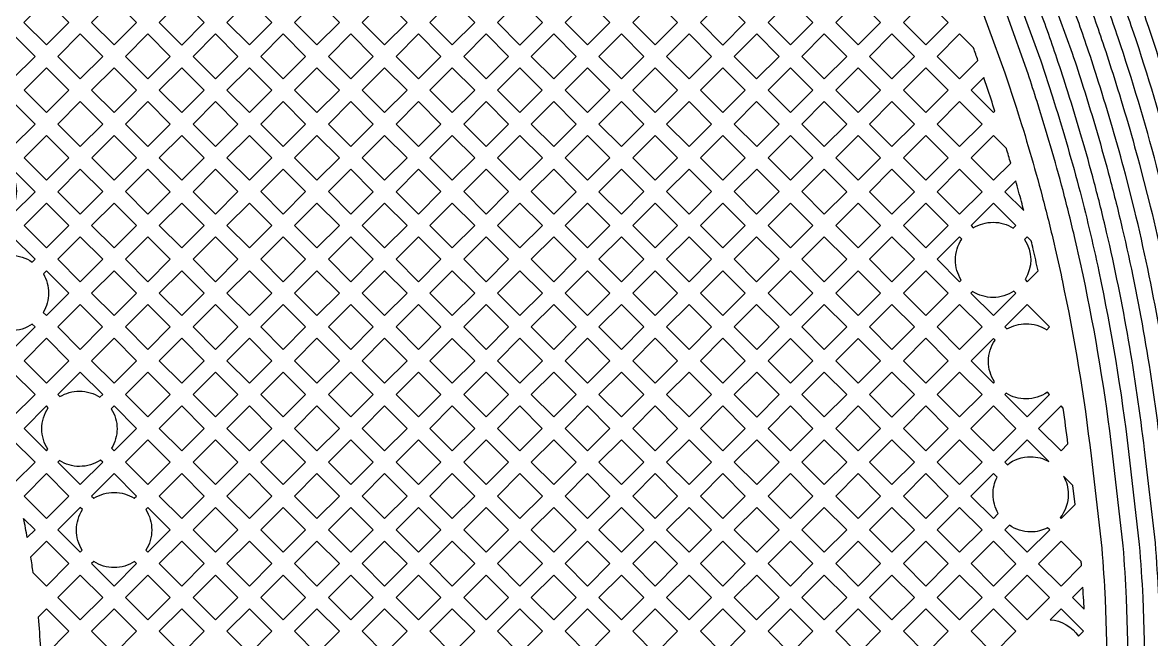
# Model space of a CAD drawing. Extents: x 726 to 4465, y 139 to 737.
# Drawn here: x 3905.2 to 3910.53, y 381.39 to 384.31 of the extents above; entities that cross this region are included whole.
import ezdxf

# ---------------------------------------------------------------- set-up
doc = ezdxf.new("R2010")
doc.units = 0
doc.layers.add('bak_bak_ttr1-bcq6716', color=11, linetype='Continuous')

msp = doc.modelspace()

# ---------------------------------------------------------------- linework, layer by layer
at = {"layer": 'bak_bak_ttr1-bcq6716'}
for p, q in [((3909.7417, 384.0503), (3909.6812, 383.9898)), ((3909.8926, 383.5616), (3909.8411, 383.5101)), ((3909.8411, 383.5101), (3909.9304, 383.4208)), ((3910.2101, 381.6414), (3910.1606, 381.5919)), ((3910.1606, 381.5919), (3910.2156, 381.537))]:
    msp.add_line(p, q, dxfattribs=at)
for points in [[(3908.7097, 387.7358, -0.016359), (3909.208, 387.0455), (3909.4192, 386.7315, -0.005261), (3909.7589, 386.2147, -0.016338), (3909.7602, 386.2127, -0.006823), (3909.8973, 385.9631, -0.009949), (3909.8979, 385.9621, -0.01434), (3909.8988, 385.9603), (3910.0829, 385.5955, -0.010719), (3910.2089, 385.3235, -0.013146), (3910.3478, 384.983), (3910.4963, 384.5841, -0.007488), (3910.5933, 384.3105, -0.01668), (3910.7794, 383.6907, -0.004065), (3910.8245, 383.5147), (3910.8694, 383.3224, -0.009056), (3910.94, 382.9784, -0.003118), (3910.9629, 382.8509, -0.012286), (3910.9632, 382.8493, -0.003135), (3910.9844, 382.7208), (3911.0323, 382.3982, -0.002976), (3911.0468, 382.2756), (3911.084, 381.9004, -0.013709), (3911.1141, 381.3285)], [(3911.002, 374.6643), (3911.0248, 374.9691, 0.014467), (3911.0422, 375.5691), (3911.0402, 381.2123, 0.01646), (3911.0081, 381.8942), (3910.9542, 382.4045, -0.003812), (3910.9513, 382.4254, -0.018849), (3910.9509, 382.4281, 0.004543), (3910.924, 382.6141, -0.009648), (3910.9238, 382.6152), (3910.865, 382.9646, 0.009051), (3910.795, 383.3058), (3910.7057, 383.6713, 0.016683), (3910.521, 384.2864, 0.007481), (3910.4249, 384.5576), (3910.2765, 384.9561, 0.013159), (3910.139, 385.2932, 0.004819), (3910.0846, 385.4144), (3909.8784, 385.8364), (3909.6944, 386.1742, 0.005254), (3909.356, 386.689), (3909.1448, 387.003, 0.016349), (3908.6497, 387.6888, 0.003449)], [(3908.5903, 387.6409, -0.016319), (3909.0816, 386.9603), (3909.4173, 386.4596, -0.003307), (3909.6283, 386.136, -0.017336), (3909.6296, 386.1339, -0.006749), (3909.7631, 385.8905, -0.022487), (3909.7647, 385.8877), (3909.9473, 385.5254), (3910.0692, 385.2623, -0.013147), (3910.2051, 384.9292), (3910.3533, 384.531, -0.007488), (3910.4488, 384.2617, -0.016676), (3910.6318, 383.6518, -0.00406), (3910.6764, 383.4784), (3910.7205, 383.2887, -0.009048), (3910.7901, 382.9504, -0.003107), (3910.8126, 382.8252, -0.009113), (3910.8127, 382.8242), (3910.8495, 382.5964), (3910.9321, 381.8871, -0.013673), (3910.9617, 381.3249)], [(3910.8501, 374.6771), (3910.8726, 374.9813, 0.004198), (3910.8812, 375.1521, 0.01021), (3910.8898, 375.5693), (3910.8878, 381.2105), (3910.8855, 381.323, 0.013657), (3910.8562, 381.8803), (3910.7738, 382.5871, 0.004183), (3910.7458, 382.7611, -0.010127), (3910.7457, 382.7623), (3910.7152, 382.9367, 0.009041), (3910.6462, 383.272), (3910.558, 383.6325, 0.016676), (3910.3765, 384.2376, 0.00748), (3910.2819, 384.5045), (3910.1338, 384.9023, 0.013163), (3909.9993, 385.2321, 0.00481), (3909.9463, 385.3504), (3909.7432, 385.7658), (3909.5638, 386.0955, 0.0033), (3909.3537, 386.4176), (3909.0184, 386.9178, 0.016309), (3908.5303, 387.5939, 0.003388)], [(3910.6982, 374.6895), (3910.7202, 374.9863, 0.004288), (3910.7288, 375.1583, 0.010219), (3910.7374, 375.5696), (3910.7359, 380.5922), (3910.7321, 381.3377), (3910.7217, 381.6033, 0.006531), (3910.7043, 381.8653), (3910.6526, 382.3086, 0.029904), (3910.4543, 383.4238), (3910.4107, 383.5933, 0.012131), (3910.2845, 384.0275, 0.004576), (3910.2318, 384.1892, 0.007469), (3910.1389, 384.4514), (3909.9911, 384.8488, 0.013153), (3909.8596, 385.1708, 0.004795), (3909.8079, 385.2861), (3909.6076, 385.6957), (3909.433, 386.0164, 0.003263), (3909.2265, 386.3333), (3908.8918, 386.8328, 0.016261), (3908.411, 387.4988, 0.003329)], [(3908.4711, 387.5457, -0.016268), (3908.955, 386.8753), (3909.29, 386.3753, -0.003272), (3909.4977, 386.0568, -0.016721), (3909.4989, 386.0547, -0.003471), (3909.5671, 385.9323, -0.003255), (3909.6296, 385.8168, -0.008738), (3909.63, 385.816, -0.022323), (3909.6317, 385.8132), (3909.8105, 385.4581), (3909.9295, 385.2011, -0.01314), (3910.0624, 384.8756), (3910.2103, 384.4779, -0.007482), (3910.3042, 384.2132, -0.004571), (3910.3573, 384.0503, -0.012124), (3910.4844, 383.6128), (3910.5284, 383.4417, -0.029906), (3910.7283, 382.3174), (3910.7802, 381.8721, -0.006552), (3910.7978, 381.6072), (3910.8098, 381.2632)], [(3910.5815, 381.1829, 0.008441), (3910.5772, 381.398), (3910.5693, 381.5954, 0.006452), (3910.5524, 381.8503), (3910.5012, 382.2908, 0.028009), (3910.3221, 383.3192, 0.007299), (3910.2635, 383.554, 0.012147), (3910.139, 383.9815, 0.004568), (3910.0873, 384.1404, 0.007467), (3909.9959, 384.3982), (3909.8483, 384.7954, 0.013124), (3909.7201, 385.1093, 0.006894), (3909.6464, 385.2712), (3909.4283, 385.7082, -0.011557), (3909.4275, 385.7095, 0.007066), (3909.1586, 386.1509), (3908.9968, 386.4029), (3908.667, 386.8915), (3908.5239, 387.0931, 0.007778), (3908.2916, 387.4038, 0.003255)], [(3908.2319, 387.3559, -0.007749), (3908.4622, 387.0484, -0.013836), (3908.4633, 387.0468, -0.023633), (3908.4654, 387.044), (3908.7021, 386.7051), (3908.9329, 386.3613, -0.003925), (3909.0869, 386.1209), (3909.0948, 386.109, -0.007041), (3909.3616, 385.671, -0.017732), (3909.3628, 385.6687, -0.028996), (3909.365, 385.665), (3909.5259, 385.3449), (3909.529, 385.3367), (3909.6583, 385.0598, -0.012319), (3909.7769, 384.7685), (3910.0105, 384.1289), (3910.0661, 383.9586, -0.012155), (3910.1898, 383.5344, -0.012559), (3910.2853, 383.1327, -0.023312), (3910.4255, 382.2823), (3910.4765, 381.8422, -0.00639), (3910.493, 381.5916), (3910.5053, 381.1826)], [(3910.4291, 381.1821), (3910.4169, 381.5875, 0.006376), (3910.4005, 381.8356), (3910.3498, 382.2734, 0.023321), (3910.2107, 383.1171, 0.004682), (3910.1735, 383.2843, 0.007308), (3910.1161, 383.5151, 0.012158), (3909.9934, 383.9358, 0.003844), (3909.9508, 384.0671), (3909.8529, 384.3451), (3909.7056, 384.7416, 0.012315), (3909.5885, 385.0293), (3909.4545, 385.3182, 0.006785), (3909.3369, 385.5552), (3909.2959, 385.6323, 0.007034), (3909.0305, 386.0681), (3908.8573, 386.337), (3908.5418, 386.8044), (3908.4005, 387.0036, 0.00774), (3908.1719, 387.3089, 0.003184)], [(3908.5868, 387.1363), (3908.8286, 386.7902), (3909.0606, 386.4445, -0.003926), (3909.216, 386.2021), (3909.2228, 386.1918, -0.007137), (3909.4955, 385.7441, 0.005188), (3909.4963, 385.7426, -0.012736), (3909.497, 385.741, -0.028804), (3909.4993, 385.7374), (3909.6661, 385.4054, -0.025404), (3909.6674, 385.4019), (3909.7899, 385.1397, -0.013114), (3909.9195, 384.8223), (3910.1596, 384.1644, -0.004565), (3910.2117, 384.0043, -0.012149), (3910.3372, 383.5732, -0.007295), (3910.3963, 383.3364, -0.028006), (3910.5769, 382.2997), (3910.6284, 381.8568, -0.006465), (3910.6454, 381.5994), (3910.6577, 381.1831)], [(3909.6098, 384.7063), (3909.8417, 384.0721), (3909.8963, 383.9045, -0.012151), (3910.0177, 383.4888, -0.007296), (3910.0742, 383.2613, -0.004681), (3910.111, 383.096, -0.012378), (3910.1114, 383.0938, -0.023262), (3910.2486, 382.2615), (3910.2991, 381.8248, -0.006302), (3910.3152, 381.5822), (3910.3272, 381.1806)], [(3909.6812, 383.9898), (3909.7872, 383.8838), (3909.7941, 383.8906, 0.003368), (3909.7576, 384.0029), (3909.7575, 384.0032), (3909.7454, 384.0395), (3909.7417, 384.0503)], [(3909.9304, 383.4208, 0.001427), (3909.9195, 383.4629), (3909.9194, 383.4632, 0.002918), (3909.8926, 383.5616)], [(3909.841, 382.2314), (3909.853, 382.2193, -0.168271), (3909.963, 382.2574, -0.127492), (3910.0493, 382.235)], [(3910.1184, 382.166, -0.127496), (3910.1408, 382.0796, -0.168282), (3910.1027, 381.9696)], [(3910.2156, 381.537), (3910.2137, 381.5768, 0.00173), (3910.2101, 381.6414)]]:
    msp.add_lwpolyline(points, format="xyb", dxfattribs=at)
for points in [[(3905.2053, 384.3095), (3905.3114, 384.2035), (3905.4174, 384.3095), (3905.3114, 384.4155)], [(3905.5251, 384.3095), (3905.6311, 384.2035), (3905.7371, 384.3094), (3905.6311, 384.4154)], [(3905.8448, 384.3094), (3905.9509, 384.2034), (3906.0568, 384.3093), (3905.9508, 384.4154)], [(3906.1646, 384.3093), (3906.2705, 384.2035), (3906.3765, 384.3095), (3906.2706, 384.4154)], [(3906.4842, 384.3095), (3906.5902, 384.2035), (3906.6962, 384.3094), (3906.5902, 384.4154)], [(3906.8039, 384.3094), (3906.9098, 384.2035), (3907.0158, 384.3095), (3906.9099, 384.4154)], [(3907.1236, 384.3095), (3907.2296, 384.2035), (3907.3355, 384.3094), (3907.2295, 384.4154)], [(3907.4432, 384.3094), (3907.5493, 384.2034), (3907.6553, 384.3094), (3907.5493, 384.4154)], [(3907.763, 384.3094), (3907.8689, 384.2035), (3907.9749, 384.3095), (3907.869, 384.4154)], [(3908.0827, 384.3095), (3908.1887, 384.2035), (3908.2946, 384.3094), (3908.1886, 384.4154)], [(3908.4023, 384.3094), (3908.5083, 384.2034), (3908.6144, 384.3094), (3908.5083, 384.4154)], [(3908.7221, 384.3094), (3908.828, 384.2035), (3908.934, 384.3095), (3908.8281, 384.4154)], [(3909.0418, 384.3095), (3909.1478, 384.2035), (3909.2538, 384.3095), (3909.1478, 384.4155)], [(3909.3615, 384.3095), (3909.4674, 384.2036), (3909.5733, 384.3095), (3909.4674, 384.4154)], [(3905.0456, 384.1497), (3905.1516, 384.0437), (3905.2575, 384.1496), (3905.1515, 384.2556)], [(3905.3652, 384.1496), (3905.4712, 384.0436), (3905.5773, 384.1496), (3905.4712, 384.2556)], [(3905.685, 384.1496), (3905.791, 384.0436), (3905.897, 384.1495), (3905.791, 384.2555)], [(3906.0047, 384.1495), (3906.1106, 384.0436), (3906.2166, 384.1496), (3906.1107, 384.2555)], [(3906.3243, 384.1496), (3906.4304, 384.0436), (3906.5364, 384.1496), (3906.4304, 384.2556)], [(3906.6441, 384.1496), (3906.75, 384.0437), (3906.8559, 384.1496), (3906.7501, 384.2555)], [(3906.9637, 384.1496), (3907.0697, 384.0436), (3907.1757, 384.1496), (3907.0697, 384.2556)], [(3907.2834, 384.1496), (3907.3895, 384.0436), (3907.4954, 384.1495), (3907.3894, 384.2555)], [(3907.6031, 384.1495), (3907.709, 384.0436), (3907.815, 384.1496), (3907.7091, 384.2555)], [(3907.9228, 384.1496), (3908.0288, 384.0436), (3908.1348, 384.1496), (3908.0288, 384.2556)], [(3908.2425, 384.1496), (3908.3486, 384.0436), (3908.4545, 384.1495), (3908.3485, 384.2555)], [(3908.5622, 384.1495), (3908.6681, 384.0436), (3908.7741, 384.1496), (3908.6682, 384.2555)], [(3908.8819, 384.1496), (3908.9879, 384.0436), (3909.0939, 384.1496), (3908.9879, 384.2556)], [(3909.2017, 384.1496), (3909.3075, 384.0437), (3909.4136, 384.1497), (3909.3077, 384.2556)], [(3905.2055, 383.9898), (3905.3115, 383.8838), (3905.4174, 383.9897), (3905.3114, 384.0957)], [(3905.5251, 383.9897), (3905.6311, 383.8837), (3905.7372, 383.9897), (3905.6311, 384.0957)], [(3905.8449, 383.9897), (3905.9508, 383.8838), (3906.0567, 383.9897), (3905.9509, 384.0956)], [(3906.1645, 383.9897), (3906.2705, 383.8837), (3906.3765, 383.9897), (3906.2705, 384.0957)], [(3906.4842, 383.9897), (3906.5901, 383.8838), (3906.6961, 383.9898), (3906.5902, 384.0957)], [(3906.8039, 383.9898), (3906.9099, 383.8838), (3907.0158, 383.9897), (3906.9098, 384.0957)], [(3907.1236, 383.9897), (3907.2296, 383.8837), (3907.3356, 383.9897), (3907.2296, 384.0957)], [(3907.4433, 383.9897), (3907.5492, 383.8838), (3907.6551, 383.9897), (3907.5493, 384.0956)], [(3907.7629, 383.9897), (3907.8689, 383.8837), (3907.9749, 383.9897), (3907.8689, 384.0957)], [(3908.0827, 383.9897), (3908.1887, 383.8837), (3908.2947, 383.9897), (3908.1887, 384.0957)], [(3908.4024, 383.9897), (3908.5083, 383.8838), (3908.6142, 383.9897), (3908.5083, 384.0956)], [(3908.722, 383.9897), (3908.828, 383.8837), (3908.934, 383.9897), (3908.828, 384.0957)], [(3909.0418, 383.9897), (3909.1477, 383.8838), (3909.2537, 383.9898), (3909.1478, 384.0957)], [(3909.3614, 383.9898), (3909.4674, 383.8838), (3909.5734, 383.9898), (3909.4674, 384.0958)], [(3905.0456, 383.8299), (3905.1516, 383.7239), (3905.2576, 383.8299), (3905.1516, 383.9359)], [(3905.3654, 383.8299), (3905.4714, 383.7239), (3905.5773, 383.8298), (3905.4712, 383.9358)], [(3905.685, 383.8298), (3905.7909, 383.7239), (3905.8969, 383.8299), (3905.791, 383.9358)], [(3906.0047, 383.8299), (3906.1107, 383.7239), (3906.2166, 383.8298), (3906.1106, 383.9359)], [(3906.3244, 383.8298), (3906.4303, 383.724), (3906.5362, 383.8299), (3906.4304, 383.9358)], [(3906.644, 383.8299), (3906.75, 383.7239), (3906.856, 383.8299), (3906.75, 383.9359)], [(3906.9638, 383.8299), (3907.0698, 383.7239), (3907.1757, 383.8298), (3907.0697, 383.9358)], [(3907.2835, 383.8298), (3907.3894, 383.7239), (3907.4953, 383.8299), (3907.3895, 383.9358)], [(3907.6031, 383.8299), (3907.7091, 383.7239), (3907.815, 383.8298), (3907.709, 383.9358)], [(3907.9228, 383.8298), (3908.0288, 383.7238), (3908.1348, 383.8298), (3908.0288, 383.9358)], [(3908.2426, 383.8298), (3908.3485, 383.7239), (3908.4544, 383.8299), (3908.3486, 383.9358)], [(3908.5622, 383.8299), (3908.6682, 383.7239), (3908.7741, 383.8298), (3908.6681, 383.9358)], [(3908.8819, 383.8298), (3908.9878, 383.7239), (3909.0938, 383.8299), (3908.9879, 383.9358)], [(3909.2015, 383.8299), (3909.3075, 383.7239), (3909.4136, 383.8299), (3909.3075, 383.9359)], [(3909.5213, 383.8299), (3909.6273, 383.7239), (3909.7333, 383.8299), (3909.6273, 383.9359)], [(3905.2055, 383.67), (3905.3115, 383.564), (3905.4175, 383.67), (3905.3115, 383.776)], [(3905.5253, 383.67), (3905.6311, 383.5641), (3905.737, 383.67), (3905.6311, 383.7759)], [(3905.8448, 383.67), (3905.9508, 383.564), (3906.0568, 383.67), (3905.9508, 383.776)], [(3906.1646, 383.67), (3906.2705, 383.5641), (3906.3764, 383.6701), (3906.2705, 383.776)], [(3906.4842, 383.6701), (3906.5902, 383.5641), (3906.6961, 383.67), (3906.5901, 383.776)], [(3906.8039, 383.67), (3906.9099, 383.564), (3907.0159, 383.67), (3906.9099, 383.776)], [(3907.1237, 383.67), (3907.2296, 383.5641), (3907.3355, 383.6701), (3907.2296, 383.7759)], [(3907.4432, 383.6701), (3907.5493, 383.564), (3907.6552, 383.67), (3907.5492, 383.776)], [(3907.763, 383.67), (3907.869, 383.564), (3907.9749, 383.6699), (3907.8689, 383.7759)], [(3908.0827, 383.6699), (3908.1886, 383.564), (3908.2946, 383.6701), (3908.1887, 383.7759)], [(3908.4023, 383.6701), (3908.5084, 383.564), (3908.6143, 383.67), (3908.5083, 383.776)], [(3908.7221, 383.67), (3908.828, 383.5641), (3908.9339, 383.67), (3908.828, 383.7759)], [(3909.0416, 383.67), (3909.1477, 383.564), (3909.2537, 383.67), (3909.1477, 383.7761)], [(3909.3614, 383.67), (3909.4674, 383.564), (3909.5734, 383.67), (3909.4674, 383.776)], [(3905.3654, 383.5101), (3905.4712, 383.4042), (3905.5773, 383.5103), (3905.4714, 383.6161)], [(3905.685, 383.5103), (3905.791, 383.4042), (3905.8969, 383.5101), (3905.7909, 383.6161)], [(3906.0047, 383.5101), (3906.1106, 383.4042), (3906.2166, 383.5103), (3906.1107, 383.6161)], [(3906.3243, 383.5103), (3906.4304, 383.4042), (3906.5363, 383.5102), (3906.4303, 383.6162)], [(3906.644, 383.5102), (3906.7501, 383.4042), (3906.856, 383.5101), (3906.75, 383.6161)], [(3906.9638, 383.5101), (3907.0697, 383.4042), (3907.1757, 383.5103), (3907.0698, 383.6161)], [(3907.2834, 383.5103), (3907.3895, 383.4042), (3907.4954, 383.5102), (3907.3894, 383.6162)], [(3907.6031, 383.5102), (3907.7091, 383.4042), (3907.8151, 383.5101), (3907.7091, 383.6161)], [(3907.9229, 383.5101), (3908.0288, 383.4042), (3908.1347, 383.5102), (3908.0288, 383.616)], [(3908.2424, 383.5102), (3908.3485, 383.4041), (3908.4545, 383.5102), (3908.3485, 383.6162)], [(3908.5622, 383.5102), (3908.6681, 383.4043), (3908.7741, 383.5103), (3908.6682, 383.6161)], [(3908.8819, 383.5103), (3908.9879, 383.4042), (3909.0938, 383.5101), (3908.9878, 383.6162)], [(3909.2015, 383.5101), (3909.3075, 383.4041), (3909.4136, 383.5101), (3909.3075, 383.6162)], [(3909.5213, 383.5101), (3909.6273, 383.4041), (3909.7333, 383.5101), (3909.6273, 383.6161)], [(3905.2055, 383.3502), (3905.3114, 383.2444), (3905.4174, 383.3504), (3905.3115, 383.4563)], [(3905.5251, 383.3504), (3905.6311, 383.2444), (3905.7372, 383.3504), (3905.6311, 383.4564)], [(3905.8449, 383.3504), (3905.9508, 383.2445), (3906.0567, 383.3504), (3905.9508, 383.4563)], [(3906.1644, 383.3504), (3906.2705, 383.2444), (3906.3765, 383.3504), (3906.2705, 383.4564)], [(3906.4842, 383.3504), (3906.5902, 383.2444), (3906.6962, 383.3503), (3906.5902, 383.4563)], [(3906.8039, 383.3503), (3906.9098, 383.2444), (3907.0158, 383.3504), (3906.9099, 383.4563)], [(3907.1236, 383.3504), (3907.2296, 383.2444), (3907.3356, 383.3504), (3907.2296, 383.4564)], [(3907.4433, 383.3504), (3907.5494, 383.2444), (3907.6553, 383.3503), (3907.5493, 383.4563)], [(3907.763, 383.3503), (3907.8689, 383.2444), (3907.9749, 383.3504), (3907.869, 383.4563)], [(3908.0827, 383.3504), (3908.1887, 383.2444), (3908.2946, 383.3503), (3908.1886, 383.4563)], [(3908.4023, 383.3503), (3908.5082, 383.2444), (3908.6142, 383.3504), (3908.5083, 383.4563)], [(3908.722, 383.3504), (3908.828, 383.2444), (3908.934, 383.3504), (3908.828, 383.4564)], [(3909.0418, 383.3504), (3909.1478, 383.2444), (3909.2537, 383.3503), (3909.1477, 383.4563)], [(3909.3614, 383.3503), (3909.4674, 383.2442), (3909.5735, 383.3502), (3909.4674, 383.4563)], [(3905.3652, 383.1905), (3905.4712, 383.0845), (3905.5773, 383.1905), (3905.4712, 383.2965)], [(3905.685, 383.1905), (3905.7909, 383.0846), (3905.8969, 383.1906), (3905.791, 383.2965)], [(3906.0047, 383.1906), (3906.1107, 383.0846), (3906.2166, 383.1905), (3906.1106, 383.2965)], [(3906.3243, 383.1905), (3906.4304, 383.0845), (3906.5364, 383.1905), (3906.4304, 383.2965)], [(3906.6441, 383.1905), (3906.75, 383.0846), (3906.8559, 383.1905), (3906.7501, 383.2964)], [(3906.9637, 383.1905), (3907.0697, 383.0845), (3907.1757, 383.1905), (3907.0697, 383.2965)], [(3907.2834, 383.1905), (3907.3895, 383.0845), (3907.4955, 383.1905), (3907.3895, 383.2965)], [(3907.6032, 383.1905), (3907.7091, 383.0846), (3907.815, 383.1905), (3907.7091, 383.2964)], [(3907.9228, 383.1905), (3908.0288, 383.0845), (3908.1348, 383.1905), (3908.0288, 383.2965)], [(3908.2425, 383.1905), (3908.3484, 383.0846), (3908.4543, 383.1905), (3908.3485, 383.2964)], [(3908.5621, 383.1905), (3908.6681, 383.0845), (3908.7741, 383.1905), (3908.6681, 383.2965)], [(3908.8819, 383.1905), (3908.9879, 383.0845), (3909.0939, 383.1905), (3908.9879, 383.2965)], [(3909.2017, 383.1905), (3909.3077, 383.0845), (3909.4136, 383.1904), (3909.3075, 383.2964)], [(3905.5251, 383.0306), (3905.631, 382.9247), (3905.737, 383.0307), (3905.6311, 383.1366)], [(3905.8448, 383.0307), (3905.9508, 382.9247), (3906.0568, 383.0307), (3905.9508, 383.1367)], [(3906.1646, 383.0307), (3906.2706, 382.9247), (3906.3765, 383.0306), (3906.2705, 383.1366)], [(3906.4842, 383.0306), (3906.5901, 382.9247), (3906.6961, 383.0307), (3906.5902, 383.1366)], [(3906.8039, 383.0307), (3906.9099, 382.9247), (3907.0158, 383.0306), (3906.9098, 383.1366)], [(3907.1236, 383.0306), (3907.2296, 382.9246), (3907.3356, 383.0306), (3907.2296, 383.1366)], [(3907.4433, 383.0306), (3907.5492, 382.9247), (3907.6552, 383.0307), (3907.5494, 383.1366)], [(3907.763, 383.0307), (3907.869, 382.9247), (3907.9749, 383.0306), (3907.8689, 383.1366)], [(3908.0827, 383.0306), (3908.1886, 382.9247), (3908.2946, 383.0307), (3908.1887, 383.1366)], [(3908.4023, 383.0307), (3908.5083, 382.9247), (3908.6142, 383.0306), (3908.5082, 383.1366)], [(3908.722, 383.0306), (3908.828, 382.9246), (3908.934, 383.0306), (3908.828, 383.1366)], [(3909.0418, 383.0306), (3909.1478, 382.9246), (3909.2538, 383.0306), (3909.1478, 383.1366)], [(3909.3615, 383.0306), (3909.4674, 382.9247), (3909.5733, 383.0306), (3909.4674, 383.1365)], [(3905.3654, 382.8708), (3905.4712, 382.7649), (3905.5771, 382.8708), (3905.4712, 382.9767)], [(3905.6849, 382.8708), (3905.7909, 382.7648), (3905.8969, 382.8708), (3905.7909, 382.9768)], [(3906.0047, 382.8708), (3906.1107, 382.7648), (3906.2167, 382.8708), (3906.1107, 382.9768)], [(3906.3245, 382.8708), (3906.4304, 382.7649), (3906.5362, 382.8708), (3906.4304, 382.9767)], [(3906.644, 382.8708), (3906.75, 382.7648), (3906.856, 382.8708), (3906.75, 382.9768)], [(3906.9638, 382.8708), (3907.0698, 382.7648), (3907.1757, 382.8707), (3907.0697, 382.9767)], [(3907.2835, 382.8707), (3907.3894, 382.7648), (3907.4953, 382.8708), (3907.3895, 382.9767)], [(3907.6031, 382.8708), (3907.7091, 382.7648), (3907.8151, 382.8708), (3907.7091, 382.9768)], [(3907.9229, 382.8708), (3908.0288, 382.7649), (3908.1347, 382.8708), (3908.0288, 382.9767)], [(3908.2424, 382.8708), (3908.3485, 382.7648), (3908.4544, 382.8708), (3908.3484, 382.9768)], [(3908.5622, 382.8708), (3908.6682, 382.7648), (3908.7741, 382.8707), (3908.6681, 382.9767)], [(3908.8819, 382.8707), (3908.9879, 382.7647), (3909.0939, 382.8707), (3908.9879, 382.9767)], [(3909.2017, 382.8707), (3909.3076, 382.7648), (3909.4136, 382.8708), (3909.3077, 382.9767)], [(3909.5213, 382.8708), (3909.6273, 382.7648), (3909.7332, 382.8707), (3909.6272, 382.9767)], [(3905.2055, 382.7109), (3905.3114, 382.605), (3905.4174, 382.711), (3905.3115, 382.8169)], [(3905.5251, 382.711), (3905.6311, 382.605), (3905.737, 382.7109), (3905.631, 382.8169)], [(3905.8448, 382.7109), (3905.9508, 382.6049), (3906.0568, 382.7109), (3905.9508, 382.8169)], [(3906.1646, 382.7109), (3906.2705, 382.605), (3906.3765, 382.711), (3906.2706, 382.8169)], [(3906.4842, 382.711), (3906.5902, 382.605), (3906.6961, 382.7109), (3906.5901, 382.8169)], [(3906.8039, 382.7109), (3906.9099, 382.6049), (3907.0159, 382.7109), (3906.9099, 382.8169)], [(3907.1237, 382.7109), (3907.2296, 382.605), (3907.3355, 382.711), (3907.2296, 382.8168)], [(3907.4432, 382.711), (3907.5493, 382.6049), (3907.6552, 382.7109), (3907.5492, 382.8169)], [(3907.763, 382.7109), (3907.8689, 382.605), (3907.9749, 382.7111), (3907.869, 382.8169)], [(3908.0827, 382.7111), (3908.1887, 382.605), (3908.2946, 382.7109), (3908.1886, 382.817)], [(3908.4023, 382.7109), (3908.5083, 382.6049), (3908.6143, 382.7109), (3908.5083, 382.8169)], [(3908.7221, 382.7109), (3908.8281, 382.6049), (3908.934, 382.7108), (3908.828, 382.8168)], [(3909.0418, 382.7108), (3909.1477, 382.6049), (3909.2537, 382.7109), (3909.1478, 382.8168)], [(3909.3614, 382.7109), (3909.4674, 382.6049), (3909.5734, 382.7109), (3909.4674, 382.8169)], [(3905.0468, 382.5523), (3905.048, 382.5489), (3905.1516, 382.4453), (3905.2575, 382.5512), (3905.1516, 382.657)], [(3905.685, 382.5512), (3905.791, 382.4451), (3905.8969, 382.551), (3905.7909, 382.657)], [(3906.0047, 382.551), (3906.1106, 382.4451), (3906.2166, 382.5512), (3906.1107, 382.657)], [(3906.3243, 382.5512), (3906.4304, 382.4451), (3906.5364, 382.5512), (3906.4304, 382.6572)], [(3906.6441, 382.5512), (3906.7501, 382.4451), (3906.856, 382.551), (3906.75, 382.657)], [(3906.9638, 382.551), (3907.0697, 382.4451), (3907.1757, 382.5512), (3907.0698, 382.657)], [(3907.2834, 382.5512), (3907.3895, 382.4451), (3907.4954, 382.5511), (3907.3894, 382.6571)], [(3907.6031, 382.5511), (3907.709, 382.4452), (3907.815, 382.5512), (3907.7091, 382.657)], [(3907.9228, 382.5512), (3908.0288, 382.4451), (3908.1348, 382.5512), (3908.0288, 382.6572)], [(3908.2425, 382.5512), (3908.3486, 382.4451), (3908.4545, 382.5511), (3908.3485, 382.6571)], [(3908.5622, 382.5511), (3908.6682, 382.445), (3908.7742, 382.551), (3908.6682, 382.657)], [(3908.882, 382.551), (3908.9879, 382.4451), (3909.0938, 382.551), (3908.9879, 382.6569)], [(3909.2015, 382.551), (3909.3075, 382.445), (3909.4136, 382.551), (3909.3076, 382.6571)], [(3909.5213, 382.551), (3909.6272, 382.4452), (3909.7332, 382.5512), (3909.6273, 382.657)], [(3905.8449, 382.3913), (3905.9508, 382.2854), (3906.0567, 382.3913), (3905.9508, 382.4972)], [(3906.1644, 382.3913), (3906.2705, 382.2853), (3906.3765, 382.3913), (3906.2705, 382.4973)], [(3906.4842, 382.3913), (3906.5902, 382.2852), (3906.6963, 382.3913), (3906.5902, 382.4973)], [(3906.804, 382.3913), (3906.9099, 382.2854), (3907.0158, 382.3913), (3906.9099, 382.4971)], [(3907.1236, 382.3913), (3907.2296, 382.2852), (3907.3356, 382.3913), (3907.2296, 382.4973)], [(3907.4433, 382.3913), (3907.5492, 382.2854), (3907.6551, 382.3913), (3907.5493, 382.4972)], [(3907.7629, 382.3913), (3907.8689, 382.2853), (3907.9749, 382.3913), (3907.8689, 382.4973)], [(3908.0827, 382.3913), (3908.1887, 382.2853), (3908.2947, 382.3913), (3908.1887, 382.4973)], [(3908.4024, 382.3913), (3908.5085, 382.2853), (3908.6144, 382.3912), (3908.5083, 382.4972)], [(3908.7221, 382.3912), (3908.828, 382.2853), (3908.934, 382.3913), (3908.8281, 382.4972)], [(3909.0418, 382.3913), (3909.1478, 382.2853), (3909.2537, 382.3911), (3909.1477, 382.4972)], [(3909.3614, 382.3911), (3909.4673, 382.2853), (3909.5733, 382.3913), (3909.4674, 382.4972)], [(3909.6811, 382.3913), (3909.7871, 382.2853), (3909.8931, 382.3913), (3909.7871, 382.4973)], [(3905.685, 382.2314), (3905.7909, 382.1255), (3905.8969, 382.2315), (3905.791, 382.3374)], [(3906.0047, 382.2315), (3906.1107, 382.1255), (3906.2166, 382.2314), (3906.1106, 382.3374)], [(3906.3243, 382.2314), (3906.4304, 382.1254), (3906.5364, 382.2314), (3906.4304, 382.3374)], [(3906.6441, 382.2314), (3906.75, 382.1255), (3906.856, 382.2315), (3906.7501, 382.3374)], [(3906.9638, 382.2315), (3907.0698, 382.1255), (3907.1757, 382.2314), (3907.0697, 382.3374)], [(3907.2834, 382.2314), (3907.3893, 382.1255), (3907.4953, 382.2315), (3907.3895, 382.3374)], [(3907.6031, 382.2315), (3907.7091, 382.1255), (3907.815, 382.2314), (3907.709, 382.3374)], [(3907.9228, 382.2314), (3908.0288, 382.1254), (3908.1348, 382.2314), (3908.0288, 382.3374)], [(3908.2425, 382.2314), (3908.3486, 382.1254), (3908.4546, 382.2314), (3908.3486, 382.3374)], [(3908.5623, 382.2314), (3908.6682, 382.1255), (3908.7741, 382.2314), (3908.6682, 382.3373)], [(3908.8819, 382.2314), (3908.9879, 382.1254), (3909.0939, 382.2314), (3908.9879, 382.3374)], [(3909.2017, 382.2314), (3909.3075, 382.1255), (3909.4134, 382.2314), (3909.3075, 382.3373)], [(3909.5212, 382.2314), (3909.6272, 382.1254), (3909.7332, 382.2314), (3909.6272, 382.3374)], [(3905.2055, 382.0716), (3905.3115, 381.9656), (3905.4175, 382.0716), (3905.3115, 382.1776)], [(3905.8448, 382.0716), (3905.9508, 381.9656), (3906.0568, 382.0716), (3905.9508, 382.1776)], [(3906.1646, 382.0716), (3906.2706, 381.9656), (3906.3765, 382.0715), (3906.2705, 382.1775)], [(3906.4842, 382.0715), (3906.5901, 381.9656), (3906.6961, 382.0716), (3906.5902, 382.1775)], [(3906.8039, 382.0716), (3906.9099, 381.9656), (3907.0159, 382.0716), (3906.9099, 382.1776)], [(3907.1237, 382.0716), (3907.2296, 381.9657), (3907.3354, 382.0716), (3907.2296, 382.1775)], [(3907.4432, 382.0716), (3907.5492, 381.9656), (3907.6552, 382.0716), (3907.5492, 382.1776)], [(3907.763, 382.0716), (3907.869, 381.9656), (3907.9749, 382.0715), (3907.8689, 382.1775)], [(3908.0827, 382.0715), (3908.1887, 381.9655), (3908.2947, 382.0715), (3908.1887, 382.1775)], [(3908.4024, 382.0715), (3908.5083, 381.9656), (3908.6143, 382.0716), (3908.5085, 382.1775)], [(3908.7221, 382.0716), (3908.8281, 381.9656), (3908.934, 382.0715), (3908.828, 382.1775)], [(3909.0418, 382.0715), (3909.1477, 381.9656), (3909.2537, 382.0716), (3909.1478, 382.1775)], [(3909.3614, 382.0716), (3909.4674, 381.9656), (3909.5733, 382.0715), (3909.4673, 382.1775)], [(3906.0047, 381.9117), (3906.1107, 381.8057), (3906.2167, 381.9117), (3906.1107, 382.0177)], [(3906.3245, 381.9117), (3906.4304, 381.8058), (3906.5362, 381.9117), (3906.4304, 382.0176)], [(3906.644, 381.9117), (3906.75, 381.8057), (3906.856, 381.9117), (3906.75, 382.0177)], [(3906.9638, 381.9117), (3907.0697, 381.8058), (3907.1757, 381.9118), (3907.0698, 382.0177)], [(3907.2834, 381.9118), (3907.3895, 381.8058), (3907.4953, 381.9117), (3907.3893, 382.0177)], [(3907.6031, 381.9117), (3907.7091, 381.8057), (3907.8151, 381.9117), (3907.7091, 382.0177)], [(3907.9229, 381.9117), (3908.0289, 381.8057), (3908.1348, 381.9116), (3908.0288, 382.0176)], [(3908.2426, 381.9116), (3908.3485, 381.8057), (3908.4544, 381.9117), (3908.3486, 382.0176)], [(3908.5622, 381.9117), (3908.6682, 381.8057), (3908.7742, 381.9117), (3908.6682, 382.0177)], [(3908.882, 381.9117), (3908.9879, 381.8058), (3909.0938, 381.9117), (3908.9879, 382.0176)], [(3909.2015, 381.9117), (3909.3075, 381.8057), (3909.4136, 381.9117), (3909.3075, 382.0177)], [(3909.5213, 381.9117), (3909.6273, 381.8057), (3909.7332, 381.9116), (3909.6272, 382.0176)], [(3905.8449, 381.7519), (3905.9509, 381.6459), (3906.0568, 381.7518), (3905.9508, 381.8578)], [(3906.1646, 381.7518), (3906.2705, 381.6459), (3906.3765, 381.7519), (3906.2706, 381.8578)], [(3906.4842, 381.7519), (3906.5902, 381.6459), (3906.6961, 381.7518), (3906.5901, 381.8578)], [(3906.8039, 381.7518), (3906.9098, 381.6459), (3907.0158, 381.7519), (3906.9099, 381.8578)], [(3907.1236, 381.7519), (3907.2296, 381.6459), (3907.3356, 381.7519), (3907.2296, 381.858)], [(3907.4433, 381.7519), (3907.5494, 381.6459), (3907.6552, 381.7518), (3907.5492, 381.8578)], [(3907.763, 381.7518), (3907.869, 381.6458), (3907.975, 381.7518), (3907.869, 381.8578)], [(3908.0828, 381.7518), (3908.1887, 381.6459), (3908.2946, 381.7518), (3908.1887, 381.8577)], [(3908.4023, 381.7518), (3908.5083, 381.6458), (3908.6143, 381.7518), (3908.5083, 381.8578)], [(3908.7221, 381.7518), (3908.828, 381.6459), (3908.934, 381.7519), (3908.8281, 381.8578)], [(3909.0418, 381.7519), (3909.1478, 381.6459), (3909.2537, 381.7518), (3909.1477, 381.8578)], [(3909.3614, 381.7518), (3909.4674, 381.6458), (3909.5734, 381.7518), (3909.4674, 381.8578)], [(3909.6812, 381.7518), (3909.7872, 381.6458), (3909.8931, 381.7517), (3909.7871, 381.8577)], [(3905.3652, 381.5921), (3905.4712, 381.486), (3905.5773, 381.5921), (3905.4712, 381.6981)], [(3905.685, 381.5921), (3905.791, 381.486), (3905.897, 381.592), (3905.791, 381.698)], [(3906.0048, 381.592), (3906.1107, 381.4861), (3906.2166, 381.5921), (3906.1107, 381.6979)], [(3906.3243, 381.5921), (3906.4304, 381.486), (3906.5364, 381.5921), (3906.4304, 381.6981)], [(3906.6441, 381.5921), (3906.75, 381.4862), (3906.8559, 381.5921), (3906.75, 381.6979)], [(3906.9637, 381.5921), (3907.0697, 381.486), (3907.1757, 381.5921), (3907.0697, 381.6981)], [(3907.2834, 381.5921), (3907.3895, 381.486), (3907.4955, 381.5921), (3907.3895, 381.6981)], [(3907.6032, 381.5921), (3907.7092, 381.486), (3907.8151, 381.5919), (3907.7091, 381.6979)], [(3907.9229, 381.5919), (3908.0288, 381.486), (3908.1348, 381.5921), (3908.0289, 381.6979)], [(3908.2425, 381.5921), (3908.3486, 381.486), (3908.4545, 381.5919), (3908.3485, 381.698)], [(3908.5622, 381.5919), (3908.6681, 381.4861), (3908.7741, 381.5921), (3908.6682, 381.6979)], [(3908.8819, 381.5921), (3908.9879, 381.486), (3909.0939, 381.5921), (3908.9879, 381.6981)], [(3909.2017, 381.5921), (3909.3077, 381.486), (3909.4136, 381.5919), (3909.3075, 381.6979)], [(3909.5213, 381.5919), (3909.6273, 381.4859), (3909.7333, 381.5919), (3909.6273, 381.6979)], [(3909.8411, 381.5919), (3909.947, 381.486), (3910.0529, 381.5919), (3909.947, 381.6978)], [(3905.5251, 381.4322), (3905.6311, 381.3261), (3905.7372, 381.4322), (3905.6311, 381.5382)], [(3905.8449, 381.4322), (3905.9508, 381.3263), (3906.0568, 381.4323), (3905.9509, 381.5381)], [(3906.1645, 381.4323), (3906.2706, 381.3262), (3906.3765, 381.4322), (3906.2705, 381.5382)], [(3906.4842, 381.4322), (3906.5901, 381.3263), (3906.6961, 381.4323), (3906.5902, 381.5382)], [(3906.8039, 381.4323), (3906.9099, 381.3263), (3907.0158, 381.4322), (3906.9098, 381.5382)], [(3907.1236, 381.4322), (3907.2296, 381.3261), (3907.3356, 381.4322), (3907.2296, 381.5382)], [(3907.4433, 381.4322), (3907.5493, 381.3261), (3907.6554, 381.4322), (3907.5494, 381.5382)], [(3907.7631, 381.4322), (3907.869, 381.3263), (3907.9749, 381.4322), (3907.869, 381.538)], [(3908.0827, 381.4322), (3908.1887, 381.3261), (3908.2947, 381.4322), (3908.1887, 381.5382)], [(3908.4024, 381.4322), (3908.5083, 381.3263), (3908.6142, 381.4322), (3908.5083, 381.5381)], [(3908.722, 381.4322), (3908.828, 381.3262), (3908.934, 381.4322), (3908.828, 381.5382)], [(3909.0418, 381.4322), (3909.1478, 381.3261), (3909.2538, 381.4322), (3909.1478, 381.5382)], [(3909.3615, 381.4322), (3909.4676, 381.3261), (3909.5735, 381.432), (3909.4674, 381.5381)], [(3909.6812, 381.432), (3909.7871, 381.3262), (3909.8931, 381.4322), (3909.7872, 381.538)]]:
    msp.add_lwpolyline(points, close=True, dxfattribs=at)
for points in [[(3909.5213, 384.1497), (3909.6273, 384.0437), (3909.714, 384.1303, 0.001839), (3909.6927, 384.1901), (3909.6272, 384.2556)], [(3909.6812, 383.67), (3909.7872, 383.564), (3909.8688, 383.6456, 0.00208), (3909.8485, 383.7148), (3909.7872, 383.776)], [(3905.1404, 383.4153), (3905.1516, 383.4041), (3905.2576, 383.5101), (3905.1516, 383.6161), (3905.1422, 383.6067, -0.140713), (3905.1692, 383.5124, -0.145458)], [(3909.6812, 383.3502), (3909.6922, 383.3392, -0.138855), (3909.7854, 383.3656, -0.142304), (3909.8807, 383.3379), (3909.8931, 383.3504), (3909.7872, 383.4563)], [(3905.0457, 383.1905), (3905.0528, 383.1834, -0.135691), (3905.1441, 383.2086, -0.151258), (3905.2445, 383.1775), (3905.2575, 383.1905), (3905.1516, 383.2964)], [(3909.5213, 383.1904), (3909.6272, 383.0845), (3909.6353, 383.0926, -0.142295), (3909.6076, 383.1878, -0.147848), (3909.6374, 383.2863), (3909.6273, 383.2964)], [(3909.9348, 383.2843, -0.289032), (3909.9368, 383.0946), (3909.947, 383.0845), (3909.9984, 383.1359, 0.002963), (3909.9751, 383.2387, 0.001316), (3909.966, 383.2775), (3909.947, 383.2965)], [(3905.2967, 382.9395), (3905.3115, 382.9247), (3905.4174, 383.0306), (3905.3114, 383.1366), (3905.2968, 383.122, -0.135416), (3905.3219, 383.0308, -0.135679)], [(3909.6811, 383.0306), (3909.7871, 382.9246), (3909.8931, 383.0306), (3909.8839, 383.0398, -0.147841), (3909.7854, 383.01, -0.144415), (3909.689, 383.0385)], [(3909.841, 382.8707), (3909.8506, 382.8611, -0.134882), (3909.9414, 382.8861, -0.146251), (3910.039, 382.8569), (3910.0526, 382.8706), (3910.0525, 382.8711), (3909.947, 382.9767)], [(3905.0456, 382.8708), (3905.1516, 382.7648), (3905.2576, 382.8708), (3905.2444, 382.884, -0.150992), (3905.1441, 382.853, -0.135419), (3905.0529, 382.8782)], [(3909.6812, 382.7109), (3909.7871, 382.605), (3909.7927, 382.6107, -0.146257), (3909.7636, 382.7083, -0.151783), (3909.7949, 382.809), (3909.7871, 382.8168)], [(3905.3652, 382.5512), (3905.3752, 382.5412, -0.137282), (3905.4674, 382.567, -0.145202), (3905.5644, 382.5383), (3905.5773, 382.5512), (3905.4712, 382.6572)], [(3909.841, 382.5512), (3909.947, 382.4451), (3910.0529, 382.551), (3910.0421, 382.5618, -0.15178), (3909.9414, 382.5305, -0.140449), (3909.8472, 382.5574)], [(3905.2055, 382.3914), (3905.3115, 382.2854), (3905.3184, 382.2923, -0.1452), (3905.2896, 382.3892, -0.149417), (3905.32, 382.4886), (3905.3114, 382.4973)], [(3905.6179, 382.484, -0.141503), (3905.6452, 382.3892, -0.137271), (3905.6194, 382.297), (3905.6311, 382.2853), (3905.7372, 382.3913), (3905.6311, 382.4973)], [(3910.0009, 382.3913), (3910.1069, 382.2852), (3910.1394, 382.3178, 0.004782), (3910.1166, 382.4873), (3910.1067, 382.4971)], [(3905.3654, 382.2315), (3905.4714, 382.1255), (3905.5773, 382.2314), (3905.5668, 382.2418, -0.149412), (3905.4674, 382.2114, -0.1415), (3905.3727, 382.2388)], [(3905.5252, 382.0716), (3905.5359, 382.061, -0.142589), (3905.6313, 382.0887, -0.1423), (3905.7265, 382.0611), (3905.737, 382.0716), (3905.6311, 382.1775)], [(3909.6811, 382.0715), (3909.7871, 381.9655), (3909.8102, 381.9886, -0.135159), (3909.7852, 382.0796, -0.118074), (3909.8045, 382.1601), (3909.7871, 382.1775)], [(3905.3654, 381.9117), (3905.4712, 381.8058), (3905.4811, 381.8157, -0.142302), (3905.4535, 381.9109, -0.144116), (3905.4818, 382.0073), (3905.4714, 382.0177)], [(3905.7806, 382.0074, -0.144409), (3905.8091, 381.9109, -0.142599), (3905.7813, 381.8155), (3905.791, 381.8058), (3905.8969, 381.9117), (3905.7909, 382.0177)], [(3909.841, 381.9116), (3909.947, 381.8056), (3910.053, 381.9116), (3910.0435, 381.9211, -0.118067), (3909.963, 381.9018, -0.151511), (3909.8624, 381.933)], [(3905.2363, 381.7826, -0.003989), (3905.247, 381.7103), (3905.3114, 381.6459), (3905.4174, 381.7519), (3905.3115, 381.8578)], [(3910.0009, 381.7517), (3910.1068, 381.6458), (3910.2034, 381.7425, 0.000652), (3910.202, 381.7626), (3910.1069, 381.8577)], [(3905.5251, 381.7519), (3905.6311, 381.6459), (3905.7371, 381.7519), (3905.7276, 381.7615, -0.144113), (3905.6313, 381.7331, -0.144411), (3905.5348, 381.7616)], [(3905.2718, 381.4986, -0.00782), (3905.283, 381.3548), (3905.3115, 381.3263), (3905.4174, 381.4322), (3905.3114, 381.5382)], [(3910.0557, 381.487, -0.229179), (3910.1895, 381.409), (3910.2126, 381.4322), (3910.1068, 381.538)]]:
    msp.add_lwpolyline(points, format="xyb", close=True, dxfattribs=at)
for points in [[(3905.1658, 382.1397), (3905.2576, 382.2315), (3905.1516, 382.3375), (3905.1223, 382.3082)], [(3910.0493, 382.235), (3909.947, 382.3374), (3909.841, 382.2314)], [(3910.1027, 381.9696), (3910.1069, 381.9655), (3910.173, 382.0315), (3910.1625, 382.1219), (3910.1184, 382.166)], [(3905.2208, 381.8749), (3905.2576, 381.9117), (3905.2038, 381.9655)]]:
    msp.add_lwpolyline(points, dxfattribs=at)
msp.add_arc((3900.6699, 381.0675), 4.622, 10.0613, 11.203, dxfattribs=at)

doc.saveas('drawing.dxf')
